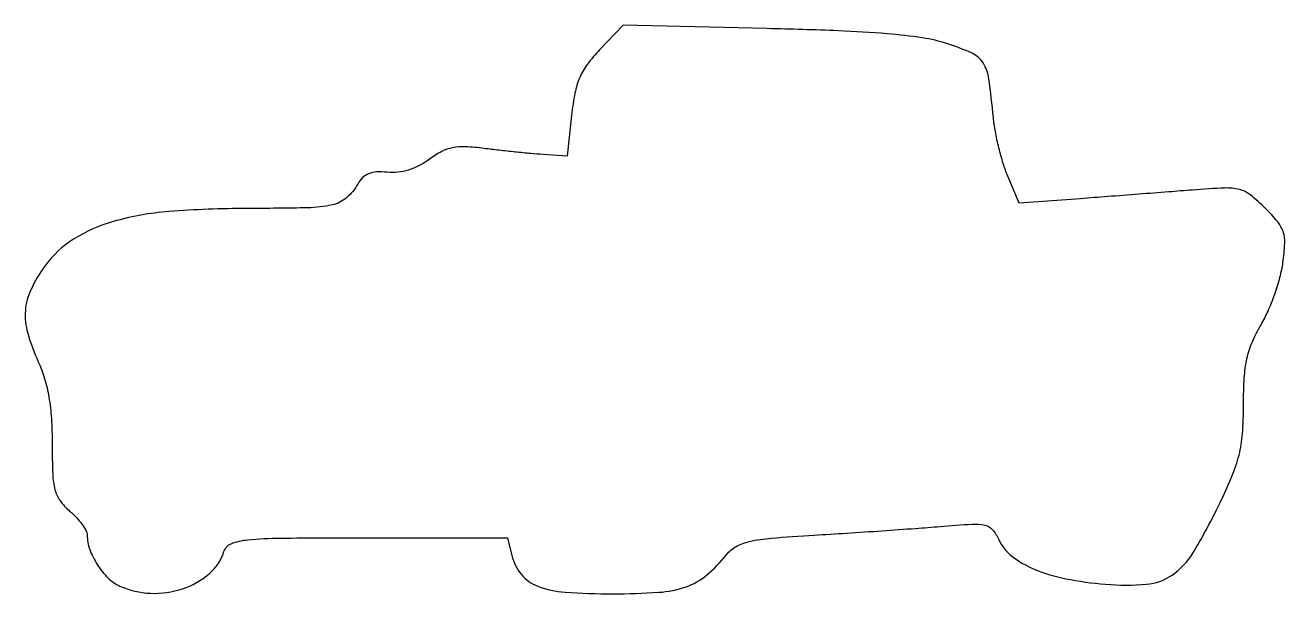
# Model space of a CAD drawing. Extents: x 0 to 180, y 0 to 81.
import ezdxf

# ---------------------------------------------------------------- set-up
doc = ezdxf.new("R2010")
doc.units = 0

msp = doc.modelspace()

# ---------------------------------------------------------------- linework, layer by layer
msp.add_lwpolyline([(82.125708, 77.665589, 0.030514), (80.361853, 75.586884, 0.059584), (79.276727, 73.707421, 0.053744), (78.600424, 71.499185, 0.0207), (78.125708, 68.324156), (77.5, 62.5), (74, 62.723091, -0.006714), (72.316812, 62.853093, -0.002986), (70.101472, 63.0675, -0.002954), (67.758704, 63.322366, -0.00399), (65.64331, 63.58227, 0.020213), (62.966299, 63.82334, 0.061219), (61.144816, 63.690324, 0.072771), (59.588736, 63.139059, 0.037739), (57.839498, 62.039457, -0.039354), (56.378434, 61.127568, -0.045132), (54.856479, 60.50356, -0.047411), (53.317553, 60.184952, -0.053203), (51.805762, 60.180278, 0.037642), (50.289764, 60.222686, 0.083592), (49.164078, 59.977949, 0.099665), (48.305003, 59.415663, 0.071638), (47.609573, 58.5, -0.089527), (46.007204, 56.538986, -0.122975), (43.977372, 55.527214, -0.049408), (40.466115, 55.107567, -0.004751), (31.855335, 55.015313, 0.019116), (20.653719, 54.5733, 0.049894), (12.729236, 53.152786, 0.071072), (7.058648, 50.627376, 0.096043), (2.970585, 46.800696, 0.045956), (0.95921, 43.407355, 0.093744), (0.177087, 40.422591, 0.087652), (0.515516, 37.227345, 0.036415), (2.021962, 33.140796, -0.034777), (2.924918, 30.715823, -0.030069), (3.535829, 28.06864, -0.026057), (3.886251, 25.023875, -0.015622), (4, 21.384183, 0.009226), (4.079633, 17.068858, 0.054702), (4.407951, 14.839177, 0.093551), (5.135585, 13.301784, 0.056682), (6.5, 11.813051, -0.026552), (7.456901, 10.887415, -0.030343), (8.265625, 9.90403, -0.031717), (8.838302, 8.99899, -0.125846), (9, 8.366718, 0.088451), (9.361275, 6.340464, 0.054483), (10.443391, 4.165892, 0.05451), (11.968647, 2.277868, 0.088945), (13.657325, 1.110272, 0.097651), (18.034457, 0.072263, 0.089694), (22.620421, 0.722032, 0.096922), (26.400745, 2.850994, 0.140241), (28.508279, 6.026085, -0.225864), (29.566789, 7.15867, -0.069892), (31.896504, 7.717354, -0.02223), (36.556674, 7.956886, -0.001726), (49.048336, 8), (68.961896, 8), (69.595211, 5.476671, 0.110375), (70.960863, 2.759766, 0.131208), (73.283103, 1.086971, 0.074069), (77.199367, 0.229899, 0.016898), (84, 0, 0.016458), (90.546017, 0.215526, 0.066534), (94.452906, 1.002196, 0.091961), (97.350468, 2.641954, 0.049772), (100.220587, 5.584419, -0.098148), (101.610378, 6.758915, -0.071626), (103.505321, 7.478583, -0.034678), (106.602984, 7.948721, -0.005536), (112.720587, 8.379018, 0.001367), (117.376168, 8.667488, 0.001053), (122.45465, 9.006837, 0.001064), (127.199929, 9.344104, 0.002542), (130.720775, 9.619876, -0.006166), (135.296322, 9.944905, -0.069852), (137.101529, 9.798558, -0.161589), (138.168502, 9.157854, -0.070638), (139.068033, 7.750028, 0.121499), (140.934836, 5.390508, 0.065965), (144.148357, 3.516682, 0.050847), (148.62447, 2.158699, 0.027627), (154.323744, 1.368846, 0.041296), (160.160656, 1.369273, 0.13072), (163.810722, 2.671052, 0.106453), (166.754546, 5.792378, 0.022588), (170.351246, 12.393903, 0.013074), (172.327197, 16.730378, 0.039212), (173.359891, 19.81541, 0.042939), (173.848764, 22.867832, 0.018248), (174, 27.010263, -0.014581), (174.112555, 30.869155, -0.03936), (174.486732, 33.583299, -0.047565), (175.230138, 35.8982, -0.031084), (176.495962, 38.402897, 0.029326), (177.498344, 40.369133, 0.018483), (178.444635, 42.767128, 0.018548), (179.202867, 45.202706, 0.032135), (179.624774, 47.279078, 0.021275), (179.884216, 50.040629, 0.091576), (179.668705, 51.669891, 0.094579), (178.888848, 53.088122, 0.023517), (177.097991, 55.055855, 0.028253), (174.982699, 56.944711, 0.107366), (173.403489, 57.72419, 0.072413), (171.33932, 57.931336, 0.008532), (166.71918, 57.646288, -0.000268), (163.329517, 57.380859, -0.000135), (159.050715, 57.049278, -0.000134), (154.627117, 56.70887, -0.000199), (150.75134, 56.413213), (142.00268, 55.749338), (140.365668, 59.624669, -0.025333), (139.707486, 61.433229, -0.014298), (139.085247, 63.683496, -0.014244), (138.586001, 65.995205, -0.022621), (138.305573, 68, 0.011479), (137.658242, 73.521754, 0.104664), (136.836527, 75.785314, 0.147256), (135.261774, 77.170919, 0.029798), (131.749813, 78.531475, 0.040371), (128.169002, 79.367355, 0.016173), (123.166896, 79.951661, 0.011295), (116.199007, 80.379709, 0.003781), (106, 80.698074), (85.5, 81.182865)], format="xyb", close=True)

doc.saveas('drawing.dxf')
